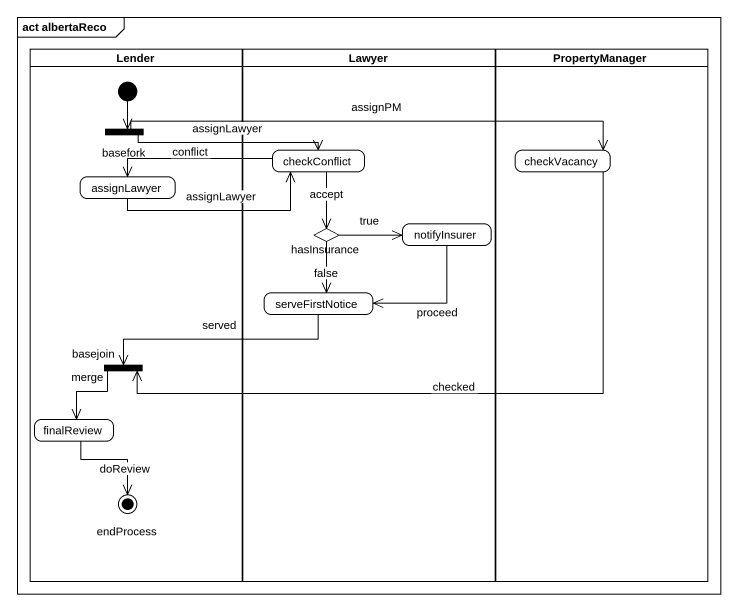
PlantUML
@startuml
mainframe act albertaReco
hide empty description
state Lender <<partition>> {
  state basefork <<fork>>
  state assignLawyer
  state basejoin <<join>>
  state finalReview
  state endProcess <<end>>
  [*] --> basefork
}
state Lawyer <<partition>> {
  state checkConflict
  state hasInsurance <<choice>>
  state notifyInsurer
  state serveFirstNotice
}
state PropertyManager <<partition>> {
  state checkVacancy
}
basefork -right-> checkConflict : assignLawyer
basefork -right-> checkVacancy : assignPM
checkConflict -left-> assignLawyer : conflict
checkConflict --> hasInsurance : accept
checkVacancy -left-> basejoin : checked
assignLawyer -right-> checkConflict : assignLawyer
hasInsurance -right-> notifyInsurer : true
hasInsurance --> serveFirstNotice : false
notifyInsurer -left-> serveFirstNotice : proceed
serveFirstNotice -left-> basejoin : served
basejoin --> finalReview : merge
finalReview --> endProcess : doReview
@enduml
